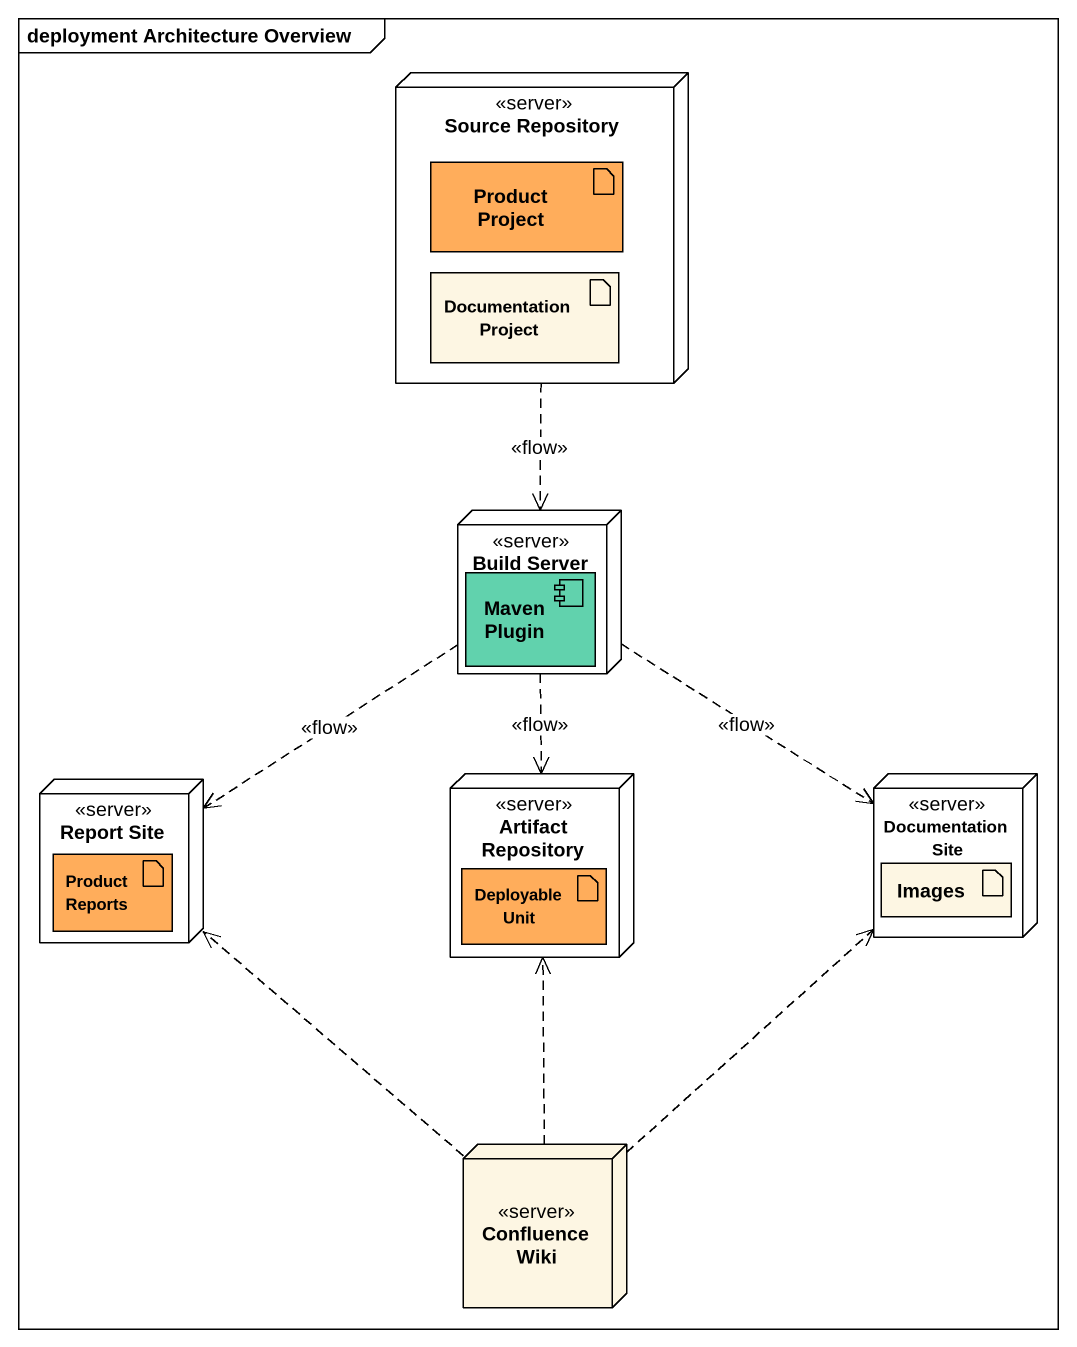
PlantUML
@startuml
mainframe deployment Architecture Overview
node "Source Repository" as Source_Repository <<server>> {
  artifact "Product Project" as Product_Project #FFAD5B
  artifact "Documentation Project" as Documentation_Project
}
node "Build Server" as Build_Server <<server>> {
  component "Maven Plugin" as Maven_Plugin #61D2AD
}
node "Report Site" as Report_Site <<server>> {
  artifact "Product Reports" as Product_Reports #FFAD5B
}
node "Artifact Repository" as Artifact_Repository <<server>> {
  artifact "Deployable Unit" as Deployable_Unit #FFAD5B
}
node "Documentation Site" as Documentation_Site <<server>> {
  artifact Images
}
node "Confluence Wiki" as Confluence_Wiki <<server>>
Source_Repository ..> Build_Server : <<flow>>
Build_Server ..> Report_Site : <<flow>>
Build_Server ..> Artifact_Repository : <<flow>>
Build_Server ..> Documentation_Site : <<flow>>
Confluence_Wiki .up.> Report_Site
Confluence_Wiki .up.> Artifact_Repository
Confluence_Wiki .up.> Documentation_Site
@enduml
